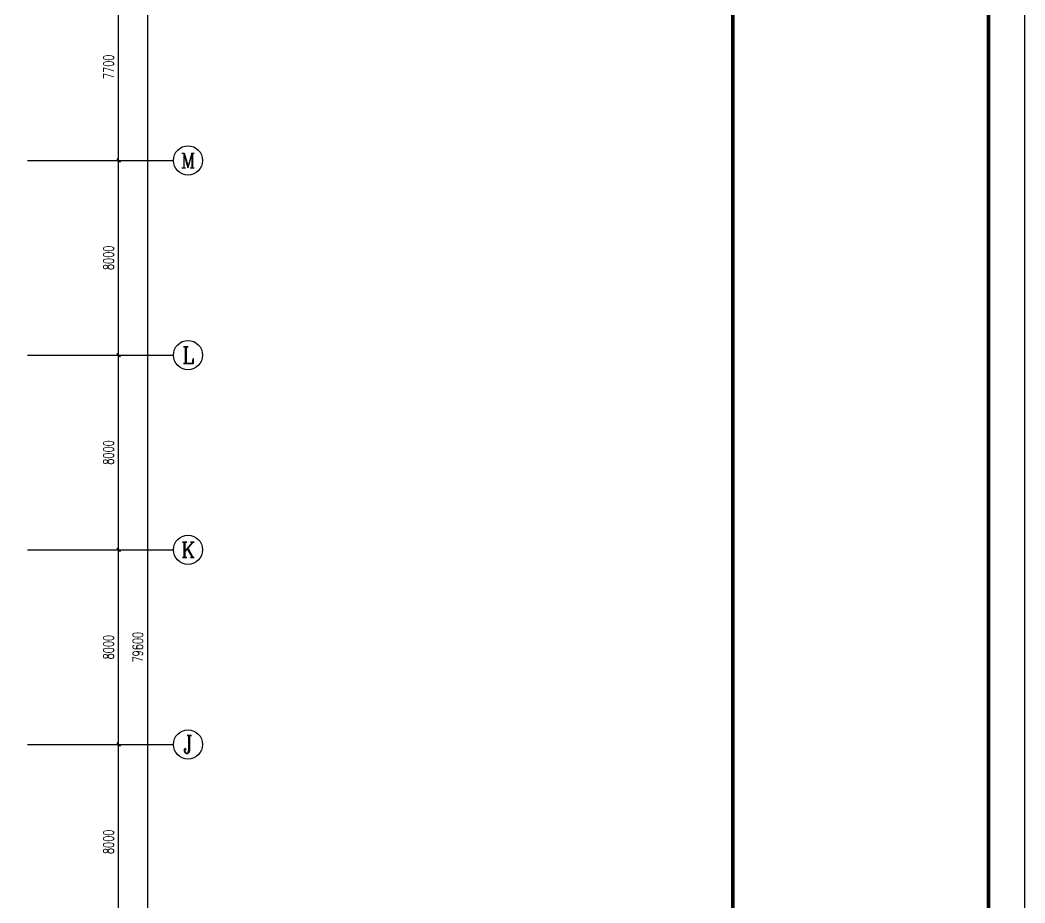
# Model space of a CAD drawing. Extents: x 1725663 to 4653551, y -550461 to 248782.
# Drawn here: x 2394843 to 2436134, y -78499 to -42220 of the extents above; entities that cross this region are included whole.
import ezdxf
from ezdxf.enums import TextEntityAlignment as Align

# ---------------------------------------------------------------- set-up
doc = ezdxf.new("R2010")
doc.units = 0
doc.header["$LTSCALE"] = 1000
for name, color, linetype in [('0-底图', 7, 'Continuous'), ('AXIS', 3, 'Continuous'), ('AXIS_TEXT', 7, 'Continuous'), ('BTTK', 7, 'Continuous'), ('PUB_TITLE', 4, 'Continuous')]:
    doc.layers.add(name, color=color, linetype=linetype)
doc.styles.add('_TCH_AXIS', font='COMPLEX', dxfattribs={"bigfont": 'GBCBIG'})
doc.styles.add('A_DIM_T3', font='SIMPLEX', dxfattribs={"width": 0.7, "bigfont": 'HZ'})
doc.styles.add('COMPLEX', font='COMPLEX')
doc.styles.add('HZ(TK)', font='geniso.shx', dxfattribs={"width": 0.9, "bigfont": 'hztxt.shx'})
doc.dimstyles.new('_TCH_ARCH&&150', dxfattribs={"dimtxt": 420, "dimasz": 150, "dimexe": 375, "dimexo": 450, "dimgap": 202.5, "dimtad": 1, "dimdec": 0, "dimzin": 0, "dimdsep": 46, "dimtxsty": 'A_DIM_T3', "dimblk": 'ARCHTICK', "dimcen": 0.09, "dimclrt": 7, "dimazin": 2, "dimtfac": 1, "dimtdec": 0, "dimtix": 1, "dimtmove": 2, "dimatfit": 3, "dimfxl": 150, "dimtolj": 1, "dimtzin": 0, "dimarcsym": 0})

# ---------------------------------------------------------------- blocks, each defined once
blk = doc.blocks.new('vhtemplate_2020年新竖式图框_A0')
at = {"layer": 'PUB_TITLE', "color": 7}
blk.add_lwpolyline([(0, 0), (1189, 0), (1189, 841), (0, 841)], close=True, dxfattribs=at)
at = {"layer": 'PUB_TITLE', "const_width": 1}
blk.add_lwpolyline([(25, 10), (1179, 10), (1179, 831), (25, 831)], close=True, dxfattribs=at)
blk.add_lwpolyline([(1109, 10), (1109, 831)], dxfattribs=at)
at = {"layer": 'BTTK', "color": 4, "style": 'HZ(TK)', "width": 0.9}
for tag, p in [('合作单位', (1144, 743.5)), ('建设单位', (1144, 209.5)), ('工程名称', (1144, 176.5)), ('子项名称', (1154, 160)), ('图纸名称', (1144, 141))]:
    blk.add_attdef(tag, text='', height=3.5, dxfattribs=at).set_placement(p, align=Align.MIDDLE_CENTER)
for tag, p in [('注册证书号', (1156.5, 309.01)), ('注册印章号', (1156.5, 301.01)), ('设计号', (1154, 193)), ('图别', (1137.75, 34)), ('图号', (1170.25, 34)), ('版本号', (1137.75, 26)), ('日期', (1170.25, 26))]:
    blk.add_attdef(tag, text='', height=3.5, dxfattribs=at).set_placement(p, align=Align.MIDDLE)
blk = doc.blocks.new('_ArchTick')
at = {"color": 0, "linetype": 'ByBlock', "const_width": 0.4}
blk.add_lwpolyline([(-0.5, -0.5), (0.5, 0.5)], dxfattribs=at)
blk = doc.blocks.new('*D691')
at = {"layer": 'AXIS', "color": 0, "lineweight": -2, "transparency": 16777216}
for p, q in [((1606457, 52945), (1611332, 52945)), ((1610957, -26655), (1610957, 52945)), ((1606457, -26655), (1611332, -26655))]:
    blk.add_line(p, q, dxfattribs=at)
at = {"layer": 'Defpoints', "color": 0, "transparency": 16777216}
for p in [(1606007, 52945), (1610957, 52945), (1606007, -26655)]:
    blk.add_point(p, dxfattribs=at)
at = {"layer": 'AXIS', "color": 0, "lineweight": -2, "transparency": 16777216, "xscale": 150, "yscale": 150, "zscale": 150}
for p, rotation in [((1610957, 52945), 90), ((1610957, -26655), 270)]:
    blk.add_blockref('_ArchTick', p, dxfattribs=dict(at, rotation=rotation))
at = {"layer": 'AXIS', "color": 7, "transparency": 16777216, "insert": (1610544, 13145), "char_height": 420, "attachment_point": 5, "rotation": 90, "style": 'A_DIM_T3'}
blk.add_mtext('\\A1;79600', dxfattribs=at)
blk = doc.blocks.new('*D698')
at = {"layer": 'AXIS', "color": 0, "lineweight": -2, "transparency": 16777216}
for p, q in [((1606457, 9145), (1610132, 9145)), ((1609757, 1145), (1609757, 9145)), ((1606457, 1145), (1610132, 1145))]:
    blk.add_line(p, q, dxfattribs=at)
at = {"layer": 'Defpoints', "color": 0, "transparency": 16777216}
for p in [(1606007, 9145), (1609757, 9145), (1606007, 1145)]:
    blk.add_point(p, dxfattribs=at)
at = {"layer": 'AXIS', "color": 0, "lineweight": -2, "transparency": 16777216, "xscale": 150, "yscale": 150, "zscale": 150}
for p, rotation in [((1609757, 9145), 90), ((1609757, 1145), 270)]:
    blk.add_blockref('_ArchTick', p, dxfattribs=dict(at, rotation=rotation))
at = {"layer": 'AXIS', "color": 7, "transparency": 16777216, "insert": (1609344, 5145), "char_height": 420, "attachment_point": 5, "rotation": 90, "style": 'A_DIM_T3'}
blk.add_mtext('\\A1;8000', dxfattribs=at)
blk = doc.blocks.new('*D699')
at = {"layer": 'AXIS', "color": 0, "lineweight": -2, "transparency": 16777216}
for p, q in [((1606457, 17145), (1610132, 17145)), ((1609757, 9145), (1609757, 17145)), ((1606457, 9145), (1610132, 9145))]:
    blk.add_line(p, q, dxfattribs=at)
at = {"layer": 'Defpoints', "color": 0, "transparency": 16777216}
for p in [(1606007, 17145), (1609757, 17145), (1606007, 9145)]:
    blk.add_point(p, dxfattribs=at)
at = {"layer": 'AXIS', "color": 0, "lineweight": -2, "transparency": 16777216, "xscale": 150, "yscale": 150, "zscale": 150}
for p, rotation in [((1609757, 17145), 90), ((1609757, 9145), 270)]:
    blk.add_blockref('_ArchTick', p, dxfattribs=dict(at, rotation=rotation))
at = {"layer": 'AXIS', "color": 7, "transparency": 16777216, "insert": (1609344, 13145), "char_height": 420, "attachment_point": 5, "rotation": 90, "style": 'A_DIM_T3'}
blk.add_mtext('\\A1;8000', dxfattribs=at)
blk = doc.blocks.new('*D700')
at = {"layer": 'AXIS', "color": 0, "lineweight": -2, "transparency": 16777216}
for p, q in [((1606457, 25145), (1610132, 25145)), ((1609757, 17145), (1609757, 25145)), ((1606457, 17145), (1610132, 17145))]:
    blk.add_line(p, q, dxfattribs=at)
at = {"layer": 'Defpoints', "color": 0, "transparency": 16777216}
for p in [(1606007, 25145), (1609757, 25145), (1606007, 17145)]:
    blk.add_point(p, dxfattribs=at)
at = {"layer": 'AXIS', "color": 0, "lineweight": -2, "transparency": 16777216, "xscale": 150, "yscale": 150, "zscale": 150}
for p, rotation in [((1609757, 25145), 90), ((1609757, 17145), 270)]:
    blk.add_blockref('_ArchTick', p, dxfattribs=dict(at, rotation=rotation))
at = {"layer": 'AXIS', "color": 7, "transparency": 16777216, "insert": (1609344, 21145), "char_height": 420, "attachment_point": 5, "rotation": 90, "style": 'A_DIM_T3'}
blk.add_mtext('\\A1;8000', dxfattribs=at)
blk = doc.blocks.new('*D701')
at = {"layer": 'AXIS', "color": 0, "lineweight": -2, "transparency": 16777216}
for p, q in [((1606457, 33145), (1610132, 33145)), ((1609757, 25145), (1609757, 33145)), ((1606457, 25145), (1610132, 25145))]:
    blk.add_line(p, q, dxfattribs=at)
at = {"layer": 'Defpoints', "color": 0, "transparency": 16777216}
for p in [(1606007, 33145), (1609757, 33145), (1606007, 25145)]:
    blk.add_point(p, dxfattribs=at)
at = {"layer": 'AXIS', "color": 0, "lineweight": -2, "transparency": 16777216, "xscale": 150, "yscale": 150, "zscale": 150}
for p, rotation in [((1609757, 33145), 90), ((1609757, 25145), 270)]:
    blk.add_blockref('_ArchTick', p, dxfattribs=dict(at, rotation=rotation))
at = {"layer": 'AXIS', "color": 7, "transparency": 16777216, "insert": (1609344, 29145), "char_height": 420, "attachment_point": 5, "rotation": 90, "style": 'A_DIM_T3'}
blk.add_mtext('\\A1;8000', dxfattribs=at)
blk = doc.blocks.new('*D702')
at = {"layer": 'AXIS', "color": 0, "lineweight": -2, "transparency": 16777216}
for p, q in [((1606457, 40845), (1610132, 40845)), ((1609757, 33145), (1609757, 40845)), ((1606457, 33145), (1610132, 33145))]:
    blk.add_line(p, q, dxfattribs=at)
at = {"layer": 'Defpoints', "color": 0, "transparency": 16777216}
for p in [(1606007, 40845), (1609757, 40845), (1606007, 33145)]:
    blk.add_point(p, dxfattribs=at)
at = {"layer": 'AXIS', "color": 0, "lineweight": -2, "transparency": 16777216, "xscale": 150, "yscale": 150, "zscale": 150}
for p, rotation in [((1609757, 40845), 90), ((1609757, 33145), 270)]:
    blk.add_blockref('_ArchTick', p, dxfattribs=dict(at, rotation=rotation))
at = {"layer": 'AXIS', "color": 7, "transparency": 16777216, "insert": (1609344, 36995), "char_height": 420, "attachment_point": 5, "rotation": 90, "style": 'A_DIM_T3'}
blk.add_mtext('\\A1;7700', dxfattribs=at)
blk = doc.blocks.new('_AXISO')
blk.add_circle((0, 0), 0.5)
at = {"layer": 'AXIS_TEXT', "style": 'COMPLEX', "width": 1.041667}
blk.add_attdef('A', text='', height=0.56, dxfattribs=at).set_placement((-0.25, -0.28), (0.25, -0.28), align=Align.FIT)
blk = doc.blocks.new('ghj')
at = {"layer": 'AXIS'}
for p, q in [((1606007, 33145.3), (1612007, 33145.3)), ((1606007, 25145.3), (1612007, 25145.3)), ((1606007, 17145.3), (1612007, 17145.3)), ((1606007, 9145.3), (1612007, 9145.3))]:
    blk.add_line(p, q, dxfattribs=at)
ref = blk.add_blockref('_AXISO', (1612607, 33145.3), dxfattribs=dict(at, xscale=1200, yscale=1200, zscale=1200))
ref.add_attrib('A', 'M', dxfattribs={"layer": 'AXIS_TEXT', "height": 594, "style": '_TCH_AXIS'}).set_placement((1612310, 32848.3), (1612904, 32848.3), align=Align.FIT)
ref = blk.add_blockref('_AXISO', (1612607, 25145.3), dxfattribs=dict(at, xscale=1200, yscale=1200, zscale=1200))
ref.add_attrib('A', 'L', dxfattribs={"layer": 'AXIS_TEXT', "height": 683.5, "style": '_TCH_AXIS'}).set_placement((1612362.9, 24803.5), (1612851.1, 24803.5), align=Align.FIT)
ref = blk.add_blockref('_AXISO', (1612607, 17145.3), dxfattribs=dict(at, xscale=1200, yscale=1200, zscale=1200))
ref.add_attrib('A', 'K', dxfattribs={"layer": 'AXIS_TEXT', "height": 622.9, "style": '_TCH_AXIS'}).set_placement((1612325.2, 16833.8), (1612888.8, 16833.8), align=Align.FIT)
ref = blk.add_blockref('_AXISO', (1612607, 9145.3), dxfattribs=dict(at, xscale=1200, yscale=1200, zscale=1200))
ref.add_attrib('A', 'J', dxfattribs={"layer": 'AXIS_TEXT', "height": 744.1, "style": '_TCH_AXIS'}).set_placement((1612412.1, 8773.2), (1612801.9, 8773.2), align=Align.FIT)
for p1, p2, distance, picture, middle in [((1606007, -26654.7), (1606007, 52945.3), -4950, '*D691', (1610544.5, 13145.3)), ((1606007, 33145.3), (1606007, 40845.3), -3750, '*D702', (1609344.5, 36995.3)), ((1606007, 25145.3), (1606007, 33145.3), -3750, '*D701', (1609344.5, 29145.3)), ((1606007, 17145.3), (1606007, 25145.3), -3750, '*D700', (1609344.5, 21145.3)), ((1606007, 9145.3), (1606007, 17145.3), -3750, '*D699', (1609344.5, 13145.3)), ((1606007, 1145.3), (1606007, 9145.3), -3750, '*D698', (1609344.5, 5145.3))]:
    dim = blk.add_aligned_dim(p1=p1, p2=p2, distance=distance, dimstyle='_TCH_ARCH&&150', dxfattribs=at)
    dim.commit()
    dim.dimension.update_dxf_attribs({"geometry": picture, "text_midpoint": middle})

msp = doc.modelspace()

# ---------------------------------------------------------------- block references
at = {"layer": '0-底图', "xscale": 150, "yscale": 150, "zscale": 150}
msp.add_blockref('vhtemplate_2020年新竖式图框_A0', (2257784, -131412), dxfattribs=at)
at = {"layer": '0-底图'}
msp.add_blockref('ghj', (789136, -81133), dxfattribs=at)

doc.saveas('drawing.dxf')
